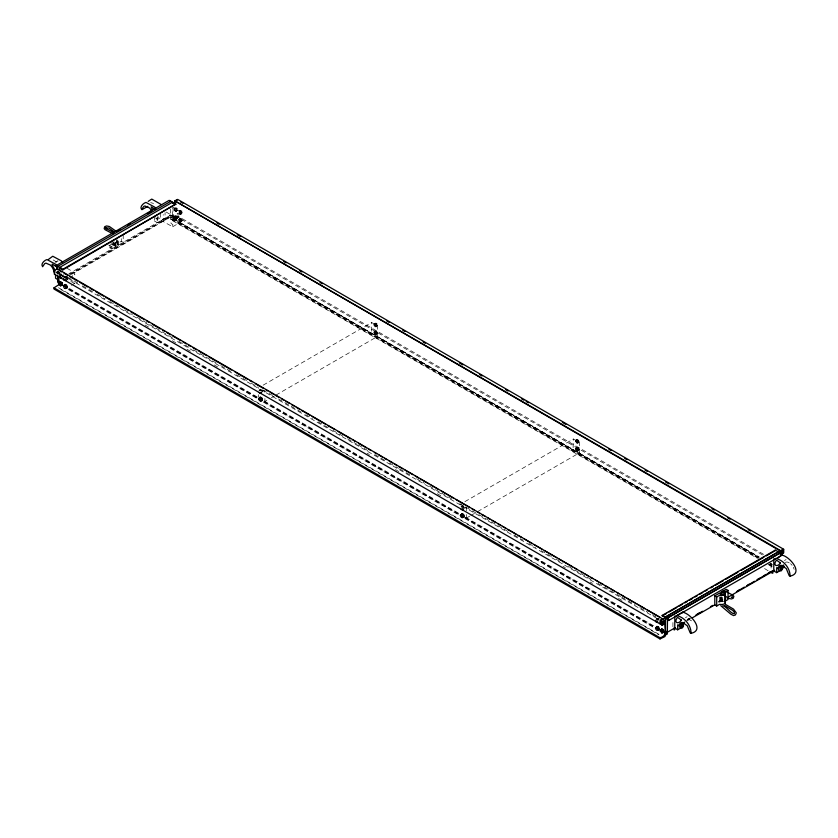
<?xml version="1.0" encoding="UTF-8"?>
<svg xmlns="http://www.w3.org/2000/svg" width="838" height="838" viewBox="0 0 838 838"><rect width="100%" height="100%" fill="white"/><g stroke="black" fill="none" stroke-linecap="round" stroke-linejoin="round"><path stroke-width="0.63" stroke-dasharray="4.19 3.14" d="M672.924 626.74L672.924 620.508M722.586 597.222L722.628 602.491M116.325 240.653L115.948 244.78L116.765 244.665L112.805 242.433M117.854 240.935L117.833 244.665L116.712 246.246L112.344 243.931M118.21 241.396L118.21 245.283L117.435 243.722L113.947 244.162M173.12 217.744C169.391 216.592 170.282 220.3 171.141 223.557L172.806 224.574L172.733 226.794L164.049 222.039A1.163 0.67 60 0 1 163.221 220.604L163.221 214.559M687.055 616.695L685.474 617.753M786.065 559.533L784.483 560.591M66.893 276.844L65.773 276.488M71.586 274.361L172.502 215.869M57.623 274.288L58.21 272.078L56.712 271.952M158.707 216.833L157.209 218.687L154.936 217.765M163.221 219.556L164.96 220.478L165.076 212.684M172.387 216.194L170.711 215.146L170.648 216.319A1.163 0.67 60 0 0 171.476 217.744L759.28 557.228M258.314 388.403L258.638 387.774M263.876 401.622L264.913 401.025L264.913 398.511M275.891 395.127L377.624 336.394L377.624 325.951L371.674 322.515L371.349 331.953L372.376 333.744M460.041 504.874L461.078 504.277M465.614 518.094L466.651 517.496L466.651 513.725M477.629 511.599L579.362 452.866L579.362 442.422L573.412 438.986L573.087 448.424L574.114 450.216M59.938 275.168L60.525 274.33L61.708 275.011L62.295 276.53M64.578 277.849L65.165 277.011L66.349 277.692M174.419 209.071L176.085 207.615L177.855 209.814L177.258 210.663L176.19 211.27L174.419 209.071L176.085 207.615M172.502 215.837L172.188 216.277L170.648 214.957L68.915 273.691M176.19 211.27L177.855 209.814M174.419 216.937L176.085 215.481L177.855 217.681L177.258 218.519L176.19 219.137L174.419 216.937L176.085 215.481M179.06 211.752L180.725 210.296L182.495 212.496L181.898 213.334L180.83 213.952L179.06 211.752L180.725 210.296M176.19 219.137L177.855 217.681M180.83 213.952L182.495 212.496M179.06 219.608L180.725 218.163L182.495 220.363L181.898 221.201L180.83 221.808L179.06 219.608L180.725 218.163M180.83 221.808L182.495 220.363M258.67 391.126L260.335 389.66L262.105 391.859M259.749 390.508L260.335 389.66M374.198 324.421L375.864 322.976L377.624 325.175L377.037 326.013L375.969 326.621L374.198 324.421L375.864 322.976M375.969 326.621L377.624 325.175M374.198 332.288L375.864 330.832L377.624 333.032L377.037 333.87L375.969 334.488L374.198 332.288L375.864 330.832M375.969 334.488L377.624 333.032M461.487 506.98L462.073 506.131L463.246 506.812L463.843 508.331M575.936 440.893L577.591 439.447L579.362 441.647L578.775 442.485L577.707 443.093L575.936 440.893L577.591 439.447M577.707 443.093L579.362 441.647M575.936 448.759L577.591 447.303L579.362 449.503L578.775 450.341L577.707 450.959L575.936 448.759L577.591 447.303M577.707 450.959L579.362 449.503M656.583 619.638L657.181 618.8L658.354 619.481L657.285 620.11L656.102 619.429M71.366 285.318L74.551 283.474L74.907 282.039M172.733 226.794L180.526 222.049L180.233 220.279L178.054 218.226L178.033 213.449L180.16 214.14L180.547 212.978L179.521 211.197L172.502 207.143M57.403 273.796L59.1 272.465L59.697 273.995M64.4 277.252L65.961 276.781L67.312 279.714M174.754 207.95L174.032 209.615L175.393 211.532L176.43 211.574L176.944 210.045L175.592 208.128L174.555 208.075L176.221 209.039L176.221 211.7M180.861 214.381L181.595 213.732L181.071 211.595L179.395 210.631L178.672 211.27L179.196 213.407L180.861 214.381L179.395 213.292L178.882 211.155M176.221 219.556L176.944 218.917L176.43 216.78L174.754 215.816L174.032 216.455L174.555 218.592L176.221 219.556L174.754 218.477L174.241 216.34M179.395 218.498L178.672 220.153L180.034 222.07L181.071 222.122L178.882 220.027L179.395 218.498L180.233 218.666L181.595 220.583L180.861 222.238M262.483 391.356L260.293 389.261L259.571 390.927M260.293 389.261L259.77 390.801M374.534 323.311L373.811 324.966L375.162 326.883L376.21 326.935L374.02 324.84L374.534 323.311L375.372 323.478L376.723 325.395L376 327.05M374.534 331.167L373.811 332.822L375.162 334.739L376.21 334.791L376.723 333.252L375.372 331.335L374.335 331.282L376 332.246L376 334.907M464.221 508.834L462.859 505.901L461.822 505.859L461.298 507.399M462.031 505.733L461.508 507.273M576.272 439.782L575.549 441.437L576.9 443.354L577.948 443.407L575.758 441.312L576.272 439.782L577.11 439.95L578.461 441.867L577.738 443.522M576.272 447.639L575.549 449.294L576.9 451.211L577.948 451.263L578.461 449.723L577.11 447.806L576.062 447.754L578.251 449.838L577.738 451.378M656.405 619.041L657.128 618.402L658.804 619.366M60.525 274.33L59.456 274.948L60.64 275.629L61.708 275.011M64.097 277.629L65.165 277.011M260.44 390.969L261.519 390.34M461.005 506.76L462.073 506.131M463.246 506.812L462.178 507.44L462.765 508.959M55.036 262.378L57.927 260.712L57.832 261.697M56.869 272.287L58.796 271.177M56.513 272.685L58.43 271.575M56.775 272.769L59.037 271.47M56.523 273.157L58.754 272.099L63.279 274.707M154.559 216.078L154.559 221.085L160.33 217.744L163.221 219.409M109.946 245.262L109.946 247.849L112.858 246.173L112.858 243.586M123.207 234.64L123.207 242.402L121.29 241.292L118.388 242.978C116.283 242.549 111.517 242.674 112.858 246.173M62.976 277.347L65.102 276.121M154.559 221.085L157.439 222.751L170.711 215.146M65.123 276.613L66.59 277.692L67.103 279.829M179.395 210.631L180.861 211.721L181.385 213.858M69.627 274.11L171.361 215.366M65.385 277.347L68.779 275.388M69.91 274.738L171.643 216.005M65.123 278.572L67.25 277.347M170.743 217.597L178.169 213.313M758.453 558.422L171.675 219.65L172.502 218.456L172.502 208.39M69.24 278.174L67.124 279.4L67.407 277.671M172.733 218.425L180.16 214.14M171.675 219.65L172.502 219.179L758.149 557.291M763.638 554.358L177.991 216.235L173.277 218.655L173.016 207.897M762.496 554.903L177.991 217.44L174.566 219.409L759.071 557.354M174.566 219.891L172.701 220.74L172.502 219.179M263.163 385.166L371.674 322.515M264.588 401.653L266.84 400.344M271.365 397.736L274.759 395.777M464.891 501.637L573.412 438.986M466.316 518.125L469.709 516.166M470.841 515.517L476.497 512.248M657.128 618.402L659.118 620.612M687.286 619.387L689.548 618.088M718.931 601.118L723.456 598.51M686.982 620.089L690.376 618.13M718.637 601.82L724.283 598.552M686.699 620.403L690.093 618.444M718.355 602.124L724.011 598.866M687.705 620.508L689.957 619.198M719.35 602.229L723.875 599.62M721.151 597.368L721.151 601.244L726.137 598.363M175.006 208.233L176.19 208.913L177.258 208.295M175.006 210.589L176.085 209.982L177.258 210.663M179.646 210.914L180.83 211.595L181.898 210.977M179.646 213.271L180.725 212.653L181.898 213.334M175.006 216.089L176.19 216.77L177.258 216.162M175.006 218.456L176.085 217.838L177.258 218.519M179.646 218.77L180.83 219.451L181.898 218.844M179.646 221.127L180.725 220.52L181.898 221.201M374.785 323.583L375.969 324.264L377.037 323.657M374.785 325.94L375.864 325.333L377.037 326.013M374.785 331.45L375.969 332.131L377.037 331.513M374.785 333.807L375.864 333.189L377.037 333.87M576.523 440.055L577.707 440.736L578.775 440.128M576.523 442.412L577.591 441.804L578.775 442.485M576.523 447.921L577.707 448.602L578.775 447.984M576.523 450.278L577.591 449.66L578.775 450.341M376.922 336.363L377.624 336.394M578.649 452.834L579.362 452.866M150.714 202.618L153.532 203.456M179.521 222.395L180.16 222.499M74.551 283.474L66.893 279.316M658.479 618.245L657.558 618.392L657.537 619.827M176.43 211.574L174.754 210.61L174.241 208.473M179.196 218.613L180.861 219.577L181.385 221.714M374.335 323.426L376 324.39L376.524 326.527M376.21 334.791L374.534 333.828L374.02 331.691M576.062 439.898L577.738 440.861L578.251 442.998M577.948 451.263L576.272 450.299L575.758 448.162M260.084 389.387L261.76 390.351L262.273 391.975M461.822 505.859L464.011 507.943M723.843 601.694L721.151 601.244M789.26 562.874L787.668 562.12A7.448 4.295 60 0 0 785.332 562.476M53.213 259.958L56.104 261.707A7.448 4.295 60 0 1 57.508 263.279M110.124 244.036L114.261 245.597L113.727 246.163L113.916 242.014M108.594 244.968L112.638 247.2L115.078 247.042L115.414 242.35M166.081 212.014L172.094 215.481L173.12 217.272M173.277 218.655L759.071 556.882M770.248 563.314L772.521 564.623M769.473 563.838L771.735 565.137M171.675 218.938L758.453 557.71M769.776 564.246L772.049 565.556M768.645 564.309L772.049 566.268M172.701 220.74L757.206 558.202M768.54 564.749L771.934 566.708M768.121 570.793L763.449 567.839M109.946 247.849L111.863 248.949L111.863 241.187M66.893 268.118L74.551 272.8L74.854 274.843L72.55 274.288L72.414 276.77M67.815 277.326L78.007 283.213M82.543 285.831L92.735 291.718M97.271 294.327L105.2 298.904M109.726 301.523L119.918 307.41M124.453 310.029L132.383 314.606M136.919 317.225L174.294 338.803M178.829 341.422L189.021 347.309M193.557 349.917L216.204 363.001M220.74 365.619L230.932 371.506M236.599 374.775L246.791 380.661M251.327 383.27L258.125 387.198M262.65 389.817L273.984 396.353M278.509 398.972L301.167 412.055M305.692 414.663L312.49 418.591M318.157 421.86L328.349 427.747M332.885 430.365L343.077 436.252M347.613 438.861L356.674 444.098M357.805 444.748L370.26 451.944M374.796 454.563L384.988 460.45M389.523 463.058L398.584 468.295M399.716 468.945L412.181 476.141M416.706 478.76L424.636 483.337M429.171 485.956L440.495 492.493M441.626 493.142L454.091 500.338M459.758 503.607L508.467 531.732M514.123 535L523.184 540.238M528.851 543.506L535.65 547.424M541.317 550.702L551.509 556.589M556.044 559.197L562.832 563.126M568.499 566.394L579.823 572.93M580.964 573.59L593.419 580.786M597.955 583.395L620.612 596.478M621.744 597.127L635.33 604.984M639.865 607.592L647.795 612.169M652.32 614.788L660.25 619.366M56.785 271.931L659.307 619.795M64.212 276.582L61.321 274.906L61.321 271.156M145.121 325.081L148.515 327.04M172.303 340.773L175.697 342.732M187.031 349.268L190.425 351.237M214.214 364.97L217.608 366.929M367.107 453.243L369.369 454.552M395.421 469.584L398.815 471.553M437.331 493.781L440.725 495.74M563.042 566.362L565.304 567.672M590.224 582.054L592.487 583.363M618.538 598.405L621.932 600.364M69.355 288.481L257.392 397.044M264.19 400.962L459.025 513.453M465.823 517.381L654.991 626.594M69.355 289.194L257.392 397.757M264.19 401.685L459.025 514.165M464.692 517.444L654.991 627.316M68.527 288.953L257.695 398.176M264.494 402.093L459.329 514.584M464.996 517.853L654.174 627.075M68.527 289.665L257.695 398.888M263.362 402.156L459.329 515.297M464.996 518.565L654.174 627.788M58.534 287.706L660.04 634.984M60.797 289.498L658.909 634.806M691.549 620.874L688.658 619.282A7.448 4.295 60 0 0 687.254 619.24M175.393 216.099L176.745 219.032M61.111 274.215L62.462 276.645M770.876 563.555L771.526 564.184M66.474 276.456L67.124 277.085M790.569 563.712L792.078 565.283M465.614 506.896L466.651 508.687L466.651 512.458M263.876 390.424L264.913 392.215M793.303 567.221L794.162 569.316M577.707 440.736L578.293 442.255M577.005 440.285L577.591 441.804M577.707 448.602L578.293 450.121M577.005 448.141L577.591 449.66M375.969 324.264L376.555 325.783M375.267 323.814L375.864 325.333M375.969 332.131L376.555 333.65M375.267 331.67L375.864 333.189M180.83 211.595L181.417 213.114M180.139 211.134L180.725 212.653M180.83 219.451L181.417 220.97M176.19 208.913L176.776 210.432M180.139 219.001L180.725 220.52M175.488 208.453L176.085 209.982M176.19 216.77L176.776 218.299M175.488 216.319L176.085 217.838M156.098 217.807L156.413 218.624M721.654 596.625L721.686 602.658M720.125 597.693L720.156 602.711M771.107 563.817L771.107 570.05M720.188 596.687L720.209 602.271L719.79 596.855M258.314 394.698L258.314 397.212M177.991 216.235L177.991 217.44M170.648 208.924L170.648 214.957M160.33 212.747L160.33 217.744M157.439 216.675L157.439 222.751M121.29 238.715L121.29 241.292M117.812 240.286L117.791 245.042M116.849 238.306L116.849 246.068L114.157 245.618L113.947 241.396M65.029 276.247L65.029 277.294A1.163 0.67 60 0 0 65.144 277.828M62.672 277.032L61.321 274.099L60.273 274.047L59.76 275.587M59.969 274.455L59.969 275.472M59.467 272.413L59.467 274.906M58.953 272.465L58.953 275.032M58.43 271.407L58.43 273.837"/><path stroke-width="1.26" d="M725.624 591.408L724.954 592.801L725.624 591.408L732.957 595.221L733.899 596.352L733.219 598.28L731.417 598.95L728.641 598.405L722.021 593.807M59.467 268.003L62.766 269.909L175.802 204.053L169.171 200.334L56.125 265.604L56.984 268.537M57.372 266.631L55.696 264.284L46.97 259.571C44.435 260.23 40.318 264.001 42.612 266.725L44.697 263.635L45.922 263.122L50.332 265.038A7.448 4.295 60 0 1 53.538 270.077L54.334 272.549M113.046 233.352L112.973 232.147L105.766 228.355L106.279 228.732L106.007 227.507L105.578 227.988L108.804 227.978L114.303 231.875M674.181 627.693L677.67 629.799L677.67 624.802L678.874 625.504L679.681 623.954A7.448 4.295 60 0 1 682.876 622.613L687.286 625.787L690.156 632.795L691.046 633.298C705.554 630.375 689.747 612.871 682.52 612.232L676.748 615.563L676.172 616.653L675.837 616.077M773.788 558.82L773.788 570.971L776.679 572.637L776.679 567.64L777.894 568.332L778.691 566.792A7.448 4.295 60 0 1 781.896 565.451L786.295 568.625L789.166 575.633L790.056 576.135C804.564 573.213 788.757 555.709 781.54 555.06L778.073 557.815M682.163 612.871L682.52 612.232M58.87 283.653L60.525 282.186L62.295 284.386L61.708 285.224L60.64 285.852L59.456 285.171L58.87 283.653L60.525 282.186M60.64 285.852L62.295 284.386M63.51 286.334L65.165 284.868L66.935 287.067L66.349 287.905L65.28 288.534L64.097 287.853L63.51 286.334L65.165 284.868M65.28 288.534L66.935 287.067M259.267 392.645L260.44 393.326L261.037 392.488M258.67 398.982L260.335 397.526L262.105 399.726L261.519 400.564L260.44 401.182L258.67 398.982L260.335 397.526M260.44 401.182L262.105 399.726M461.005 509.116L462.178 509.797L462.765 508.959M460.408 515.454L462.073 513.998L463.843 516.198L463.246 517.036L462.178 517.654L460.408 515.454L462.073 513.998M462.178 517.654L463.843 516.198M655.515 628.123L657.181 626.667L658.951 628.867L658.354 629.705L657.285 630.323L656.102 629.642L655.515 628.123L657.181 626.667M657.285 630.323L658.951 628.867M660.155 622.948L661.926 625.148L663.591 623.682L662.994 622.163L661.926 622.781L662.512 624.3M663.591 623.682L661.926 625.148M660.155 630.805L661.821 629.338L663.591 631.538L662.994 632.376L661.926 633.004L660.155 630.805L661.821 629.338M661.926 633.004L663.591 631.538M725.048 594.393L725.142 592.089L728.054 590.413L728.054 599.463L725.142 601.139C726.483 604.638 721.717 604.764 719.612 604.334L716.71 606.01L714.793 604.91L714.793 595.86L719.79 592.979L720.565 594.54L723.77 594.488M691.046 633.298C691.245 625.368 684.583 617.386 676.748 615.563M790.056 576.135C790.255 568.206 783.603 560.224 775.758 558.401L775.181 559.491L774.846 558.915M48.405 259.466L52.742 256.239L61.478 260.943L62.599 262.797M155.837 208.966L154.705 207.112L145.98 202.408C143.445 203.068 139.328 206.839 141.622 209.563L143.707 206.473L144.932 205.959L149.342 207.876A7.448 4.295 60 0 1 151.678 210.935M112.973 232.147L112.418 233.572L105.106 229.717L104.174 228.596L104.719 226.658L106.573 225.956L109.401 226.511L116.189 231.33M54.826 270.684L54.826 273.188M56.125 265.604L57.728 266.39L170.952 201.225M57.78 266.337L62.766 269.312L175.802 204.053M148.2 201.392L151.751 199.077L161.252 204.566M731.993 597.264L732.527 596.897L731.302 597.358M665.33 617.103L778.366 551.833L665.33 617.103L662.198 615.396L665.498 617.889L665.498 633.612L666.325 633.14L666.325 633.853L664.88 636.587L660.009 638.923L53.978 289.037L53.978 287.843L58.691 284.815L58.953 276.32M667.184 618.172L780.22 552.912L667.184 618.172L665.372 617.208M60.525 276.687L59.456 277.315L60.64 277.996M63.51 278.467L64.097 279.986L65.165 279.368M59.456 282.815L60.64 283.495L61.708 282.867M66.349 280.049L65.28 280.667L64.097 279.986M64.097 285.496L65.28 286.177L66.349 285.549M260.44 393.326L261.519 392.708M259.267 398.144L260.44 398.825L261.519 398.207M259.267 400.501L260.335 399.883M462.178 509.797L463.246 509.179M461.005 514.616L462.178 515.297L463.246 514.679M461.005 516.973L462.073 516.355M655.515 620.267L656.102 621.786L657.181 621.157M660.742 624.467L661.821 623.839M656.102 627.285L657.285 627.966L658.354 627.348M660.742 629.966L661.926 630.647L662.994 630.019M142.072 209.647L147.844 206.316M117.592 230.995L119.855 229.696M127.764 225.129L130.026 223.819M148.106 213.376L150.369 212.077M665.498 621.346L664.88 620.749C660.061 626.646 658.658 620.235 663.225 619.198L57.194 268.715L54.302 270.622L54.302 274.215L660.334 624.101L664.366 622.005L664.984 622.362C664.304 627.798 667.991 636.293 660.009 637.728L53.978 287.843M780.157 554.19C783.907 555.081 784.913 546.732 780.807 551.32L174.775 200.837L177.666 199.392L783.698 549.278L783.698 552.87L781.477 554.389M59.592 267.458L172.67 202.147M174.775 201.434L177.289 200.052M57.906 269.972L61.289 268.024M173.037 203.498L176.43 201.549M662.198 615.396L775.234 550.126L781.697 553.834L781.959 555.196M662.198 615.982L666.723 613.374M668.975 612.075L676.895 607.508M679.157 606.199L682.541 604.24M684.803 602.931L687.066 601.632M689.328 600.322L692.722 598.363M694.974 597.065L697.237 595.755M699.5 594.446L702.893 592.497M705.156 591.188L707.408 589.879M710.802 587.92L713.065 586.621M715.327 585.312L723.236 580.744M725.499 579.446L737.932 572.26M741.326 570.301L763.931 557.249M766.194 555.95L774.103 551.383M663.225 618.612L660.334 620.508L660.334 624.101M174.775 200.837L780.807 550.723L783.698 549.278M666.084 617.197L660.449 620.455L660.449 622.592L666.084 619.334M777.832 552.682L782.357 550.074L782.357 552.211L780.094 553.52M666.629 617.239L668.892 615.93M666.755 631.978L665.498 630.993L665.927 631.915L667.352 632.25L667.488 618.957L668.63 620.508L781.802 555.322M721.151 594.781L721.151 592.194L726.137 589.313L728.054 590.413M714.793 595.86L716.71 596.96L719.612 595.284L723.603 595.231M697.153 614.212L699.416 612.913M737.849 590.717L740.111 589.418M748.02 584.851L750.282 583.541M758.201 578.974L760.454 577.665M763.847 575.706L766.11 574.407M768.373 573.098L770.635 571.799M695.75 615.176L702.527 611.269M710.446 606.691L712.698 605.392M736.445 591.691L738.697 590.381M740.96 589.072L744.354 587.113M746.616 585.814L748.879 584.505M751.131 583.206L754.525 581.247M756.787 579.938L759.05 578.629M761.313 577.33L764.696 575.371M766.959 574.061L772.615 570.804M667.352 632.25L675.271 627.683M678.874 625.504L684.656 622.163M692.219 617.889L714.835 604.837M728.39 597.012L774.741 570.249M777.894 568.332L783.666 565.001M781.948 567.326L784.022 566.132L784.022 567.326L782.315 568.311M677.67 629.799L683.441 626.468L683.441 622.718M776.679 572.637L782.451 569.306L782.451 565.556M680.791 627.138L679.293 627.013L679.293 625.955L680.791 624.09L681.902 624.98M723.089 592.424L721.151 592.194M57.812 280.416L57.613 281.578A1.163 0.67 60 0 0 58.43 283.014M60.273 281.914L61.949 282.877L62.462 285.014M62.159 285.412L60.483 284.449M61.111 285.37L62.672 284.889L62.159 282.752L60.483 281.788L59.76 283.454M65.961 287.926L66.799 288.094M65.752 288.042L67.312 287.57L66.799 285.433L65.123 284.47L64.61 286.009M260.084 397.243L261.76 398.207L262.273 400.344L260.922 400.7L260.084 399.904M461.822 513.715L463.498 514.679L464.011 516.816L462.66 517.172L461.822 516.376M662.607 624.54L663.445 624.708M662.408 624.656L663.968 624.184L663.445 622.047M657.966 629.715L658.804 629.893M657.767 629.841L659.317 629.369L658.804 627.233L656.929 626.384L656.405 627.924M662.607 632.397L663.445 632.564M662.408 632.522L663.968 632.041L663.445 629.904L661.769 628.94L661.255 630.48M59.037 281.537L57.613 280.217L57.613 275.388M59.152 281.547L58.325 280.636M180.683 202.021L182.946 203.33M216.927 222.95L219.2 224.249M237.322 234.713L240.716 236.683M283.768 261.529L286.03 262.839M299.627 270.684L301.889 271.994M320.011 282.458L322.284 283.768M386.852 321.048L389.115 322.358M402.711 330.203L404.974 331.513M423.096 341.977L425.358 343.276M459.35 362.906L462.744 364.865M479.734 374.67L481.997 375.979M505.785 389.712L508.058 391.021M521.645 398.867L523.918 400.176M526.18 401.486L528.443 402.795M562.424 422.415L565.828 424.374M608.87 449.231L611.132 450.54M624.729 458.386L626.992 459.695M645.124 470.16L647.386 471.469M665.508 481.934L668.913 483.893M711.954 508.739L714.217 510.049M727.813 517.894L730.076 519.204M748.198 529.668L750.471 530.978M169.59 200.973L170.512 201.508M172.502 202.744L175.802 204.65M780.524 553.698L781.676 555.248M772.364 571.003L772.971 572.637A1.163 0.67 60 0 1 772.144 573.119L770.132 571.956M667.226 618.276L668.829 619.345L668.63 620.508M57.476 266.777C54.858 267.029 48.614 259.382 54.533 269.27M59.456 270.622L61.729 271.931M63.992 273.24L67.386 275.199M69.659 276.509L77.588 281.086M79.851 282.396L87.781 286.973M90.043 288.282L93.447 290.241M95.71 291.551L103.64 296.128M105.902 297.438L128.56 310.51M130.822 311.82L144.419 319.666M146.681 320.975L148.954 322.284M152.348 324.254L160.278 328.831M162.541 330.13L164.814 331.439M167.076 332.749L170.47 334.708M172.743 336.017L180.662 340.595M182.935 341.904L186.329 343.873M188.592 345.172L190.865 346.482M193.128 347.791L196.521 349.75M198.795 351.059L206.724 355.637M208.987 356.946L231.644 370.029M235.038 371.988L247.503 379.185M249.766 380.494L252.029 381.803M255.433 383.762L263.362 388.34M265.625 389.649L267.888 390.958M270.161 392.268L273.555 394.227M275.817 395.536L279.222 397.495M281.484 398.804L283.747 400.114M286.02 401.423L289.414 403.382M291.676 404.691L293.949 406.001M296.212 407.31L299.606 409.269M301.879 410.578L309.809 415.156M312.071 416.465L325.657 424.311M327.93 425.62L334.729 429.538M338.123 431.507L350.588 438.703M352.85 440.002L355.113 441.312M358.517 443.281L366.447 447.859M368.71 449.168L370.972 450.467M374.377 452.436L376.639 453.746M378.902 455.044L382.306 457.014M384.569 458.323L386.831 459.622M389.094 460.931L392.498 462.901M394.761 464.2L397.023 465.509M399.297 466.818L402.69 468.788M404.953 470.087L412.883 474.664M415.156 475.974L418.55 477.943M420.812 479.242L428.742 483.83M431.015 485.129L437.803 489.057M441.207 491.016L453.662 498.212M455.935 499.521L469.521 507.367M471.794 508.676L474.057 509.986M477.451 511.945L479.724 513.254M481.986 514.563L485.38 516.522M487.653 517.832L489.916 519.141M492.178 520.45L495.583 522.409M497.845 523.719L500.108 525.028M502.371 526.337L505.775 528.296M508.038 529.606L515.967 534.183M518.23 535.492L521.634 537.451M523.897 538.761L531.826 543.338M534.089 544.648L542.018 549.225M544.291 550.535L556.746 557.731M559.009 559.03L572.605 566.886M574.868 568.195L577.141 569.494M580.535 571.464L582.798 572.773M585.071 574.072L588.465 576.041M590.727 577.351L593 578.66M595.263 579.959L598.657 581.928M600.93 583.238L603.192 584.536M605.455 585.846L608.859 587.815M611.122 589.114L614.516 591.083M616.789 592.393L619.052 593.702M621.314 595.001L624.719 596.97M626.981 598.28L634.911 602.857M637.173 604.156L645.103 608.734M647.365 610.043L659.831 617.239M656.102 621.786L657.285 622.466M58.43 279.913L55.549 278.247L55.549 274.497M664.513 632.931L666.524 634.094A1.163 0.67 60 0 0 667.352 633.612L667.153 632.208M60.525 284.543L61.708 285.224M725.478 604.387L733.533 609.121L736.319 612.903L735.418 614.966L733.554 615.584L730.841 614.202L720.764 605.685M722.765 605.696C727.059 606.806 730.872 614.045 734.35 613.709L734.423 612.348L732.768 610.41L724.357 605.413M778.9 570.322L778.303 569.85L778.9 567.64L780.597 567.001L780.911 567.818M656.929 621.178L657.767 621.974M657.767 626.552L659.118 629.485M462.031 516.26L463.697 517.224L463.697 514.563L462.031 513.6L461.298 515.255M260.293 399.789L261.959 400.753L261.959 398.092L260.293 397.128L259.571 398.783M60.273 276.708L61.111 277.504M154.915 209.154L151.165 206.881L152.526 210.024M723.843 592.644L724.053 594.1M663.235 622.163L663.759 624.3M661.926 630.647L662.512 632.166M657.285 627.966L657.872 629.485M462.178 515.297L462.765 516.816M260.44 398.825L261.037 400.344M65.28 286.177L65.867 287.696M57.613 268.15L57.372 265.761M60.64 283.495L61.226 285.014M780.807 550.723L780.807 551.32M775.234 550.126L775.234 550.723M725.216 595.451L725.216 603.213M725.142 593.388L725.142 601.139M716.71 596.96L716.71 606.01M674.779 615.982L674.779 629.328A1.163 0.67 60 0 1 673.951 629.799M663.759 632.166L662.408 629.233L661.57 629.066L661.046 630.605M660.009 637.728L660.009 638.923M461.508 514.123L461.508 515.14M259.77 397.652L259.77 398.668M67.103 287.696L65.752 284.763L64.914 284.585L64.4 286.125M62.766 269.312L62.766 269.909M59.969 282.312L59.969 283.328M57.194 268.715L57.194 269.312M681.284 620.026L681.158 620.612C677.827 624.739 673.836 622.54 677.062 617.816L677.785 617.491L681.284 620.026M780.293 562.864L780.168 563.45C776.847 567.577 772.846 565.378 776.072 560.653L776.805 560.318L780.293 562.864M683.379 625.839L682.279 627.997L680.781 627.872L681.367 625.661L683.064 625.022L683.379 625.839M782.388 568.677L781.288 570.835L779.79 570.699L780.377 568.489L782.084 567.86L782.388 568.677M724.095 591.439L722.649 591.775L722.597 591.219L724.095 591.439"/></g></svg>
